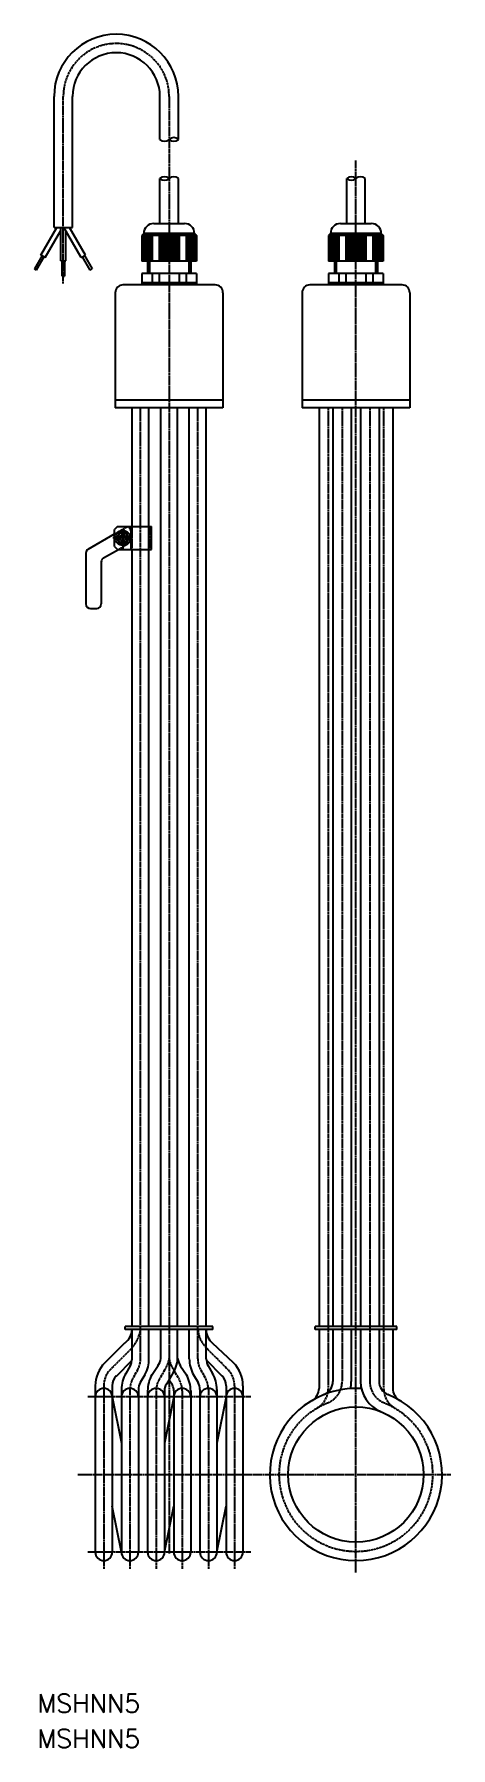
# Model space of a CAD drawing. Extents: x 406 to 676, y -1701 to -587.
import ezdxf

# ---------------------------------------------------------------- set-up
doc = ezdxf.new("R2010")
doc.units = 0
doc.linetypes.add('CENTER', pattern=[2, 1.25, -0.25, 0.25, -0.25])
doc.linetypes.add('DASHED', pattern=[0.75, 0.5, -0.25])
doc.layers.get('0').update_dxf_attribs({"linetype": 'CONTINUOUS'})
doc.layers.add('CENTER', color=1, linetype='CENTER')
doc.styles.get("Standard").update_dxf_attribs({"font": 'txt.shx', "bigfont": 'bigfont.shx'})

msp = doc.modelspace()

# ---------------------------------------------------------------- linework, layer by layer
at = {"linetype": 'CONTINUOUS'}
for p, q in [((418.5, -712.2), (418.5, -627)), ((430.5, -712.2), (430.5, -627)), ((487.3, -655), (487.3, -627)), ((499.3, -655), (499.3, -627)), ((487.3, -709.7), (487.3, -680.4)), ((499.3, -709.7), (499.3, -680.4)), ((608.7, -709.7), (608.7, -680.4)), ((620.7, -709.7), (620.7, -680.4)), ((410, -730.2), (420.4, -712.2)), ((418.5, -712.2), (430.5, -712.2)), ((422.8, -733.9), (422.8, -712.2)), ((436.2, -731.8), (424.8, -712.2)), ((439, -730.2), (428.6, -712.2)), ((483.3, -709.7), (503.3, -709.7)), ((604.7, -709.7), (624.7, -709.7)), ((412.8, -731.8), (422.8, -714.3)), ((426.1, -733.9), (426.1, -714.3)), ((476.8, -716.2), (475.6, -717.4)), ((475.6, -717.4), (475.6, -734.2)), ((476.1, -716.9), (476.1, -734.2)), ((476.4, -716.6), (476.4, -734.2)), ((509.8, -716.2), (476.8, -716.2)), ((476.8, -716.2), (476.8, -734.2)), ((477.1, -716.2), (477.1, -734.2)), ((477.4, -716.2), (477.4, -734.2)), ((477.7, -716.2), (477.7, -734.2)), ((478.1, -716.2), (478.1, -734.2)), ((478.4, -716.2), (478.4, -734.2)), ((478.7, -716.2), (478.7, -734.2)), ((479, -716.2), (479, -734.2)), ((479.4, -716.2), (479.4, -734.2)), ((479.7, -716.2), (479.7, -734.2)), ((480, -716.3), (480, -734.2)), ((480.4, -716.3), (480.4, -734.2)), ((480.7, -716.4), (480.7, -734.2)), ((481, -716.6), (481, -734.2)), ((481.3, -716.7), (481.3, -734.2)), ((481.7, -716.9), (481.7, -734.2)), ((482, -717.1), (482, -734.2)), ((486.8, -717.4), (482.3, -717.4)), ((482.3, -717.4), (482.3, -734.2)), ((486.8, -717.4), (486.8, -734.2)), ((487.4, -717.2), (487.4, -734.2)), ((488.1, -716.9), (488.1, -734.2)), ((488.8, -716.8), (488.8, -734.2)), ((489.4, -716.6), (489.4, -734.2)), ((490.1, -716.5), (490.1, -734.2)), ((490.7, -716.3), (490.7, -734.2)), ((491.4, -716.3), (491.4, -734.2)), ((492, -716.2), (492, -734.2)), ((492.7, -716.2), (492.7, -734.2)), ((493.3, -716.2), (493.3, -734.2)), ((494, -716.2), (494, -734.2)), ((494.6, -716.2), (494.6, -734.2)), ((495.3, -716.3), (495.3, -734.2)), ((496, -716.3), (496, -734.2)), ((496.6, -716.5), (496.6, -734.2)), ((497.3, -716.6), (497.3, -734.2)), ((497.9, -716.8), (497.9, -734.2)), ((498.6, -716.9), (498.6, -734.2)), ((499.2, -717.2), (499.2, -734.2)), ((504.4, -717.4), (499.9, -717.4)), ((499.9, -717.4), (499.9, -734.2)), ((504.4, -717.4), (504.4, -734.2)), ((504.7, -717.1), (504.7, -734.2)), ((505, -716.9), (505, -734.2)), ((505.3, -716.7), (505.3, -734.2)), ((505.7, -716.6), (505.7, -734.2)), ((506, -716.4), (506, -734.2)), ((506.3, -716.3), (506.3, -734.2)), ((506.6, -716.3), (506.6, -734.2)), ((507, -716.2), (507, -734.2)), ((507.3, -716.2), (507.3, -734.2)), ((507.6, -716.2), (507.6, -734.2)), ((508, -716.2), (508, -734.2)), ((508.3, -716.2), (508.3, -734.2)), ((508.6, -716.2), (508.6, -734.2)), ((508.9, -716.2), (508.9, -734.2)), ((509.3, -716.2), (509.3, -734.2)), ((509.6, -716.2), (509.6, -734.2)), ((509.8, -716.2), (511.1, -717.4)), ((509.9, -716.2), (509.9, -734.2)), ((510.2, -716.6), (510.2, -734.2)), ((510.6, -716.9), (510.6, -734.2)), ((511.1, -717.4), (511.1, -734.2)), ((598.2, -716.2), (596.9, -717.4)), ((596.9, -717.4), (596.9, -734.2)), ((597.4, -716.9), (597.4, -734.2)), ((597.7, -716.6), (597.7, -734.2)), ((598.1, -716.2), (598.1, -734.2)), ((631.2, -716.2), (598.2, -716.2)), ((598.4, -716.2), (598.4, -734.2)), ((598.7, -716.2), (598.7, -734.2)), ((599.1, -716.2), (599.1, -734.2)), ((599.4, -716.2), (599.4, -734.2)), ((599.7, -716.2), (599.7, -734.2)), ((600, -716.2), (600, -734.2)), ((600.4, -716.2), (600.4, -734.2)), ((600.7, -716.2), (600.7, -734.2)), ((601, -716.2), (601, -734.2)), ((601.3, -716.3), (601.3, -734.2)), ((601.7, -716.3), (601.7, -734.2)), ((602, -716.4), (602, -734.2)), ((602.3, -716.6), (602.3, -734.2)), ((602.7, -716.7), (602.7, -734.2)), ((603, -716.9), (603, -734.2)), ((603.3, -717.1), (603.3, -734.2)), ((608.1, -717.4), (603.6, -717.4)), ((603.6, -717.4), (603.6, -734.2)), ((608.1, -717.4), (608.1, -734.2)), ((608.8, -717.2), (608.8, -734.2)), ((609.4, -716.9), (609.4, -734.2)), ((610.1, -716.8), (610.1, -734.2)), ((610.7, -716.6), (610.7, -734.2)), ((611.4, -716.5), (611.4, -734.2)), ((612, -716.3), (612, -734.2)), ((612.7, -716.3), (612.7, -734.2)), ((613.3, -716.2), (613.3, -734.2)), ((614, -716.2), (614, -734.2)), ((614.7, -716.2), (614.7, -734.2)), ((615.3, -716.2), (615.3, -734.2)), ((616, -716.2), (616, -734.2)), ((616.6, -716.3), (616.6, -734.2)), ((617.3, -716.3), (617.3, -734.2)), ((617.9, -716.5), (617.9, -734.2)), ((618.6, -716.6), (618.6, -734.2)), ((619.2, -716.8), (619.2, -734.2)), ((619.9, -716.9), (619.9, -734.2)), ((620.5, -717.2), (620.5, -734.2)), ((625.7, -717.4), (621.2, -717.4)), ((621.2, -717.4), (621.2, -734.2)), ((625.7, -717.4), (625.7, -734.2)), ((626, -717.1), (626, -734.2)), ((626.3, -716.9), (626.3, -734.2)), ((626.7, -716.7), (626.7, -734.2)), ((627, -716.6), (627, -734.2)), ((627.3, -716.4), (627.3, -734.2)), ((627.6, -716.3), (627.6, -734.2)), ((628, -716.3), (628, -734.2)), ((628.3, -716.2), (628.3, -734.2)), ((628.6, -716.2), (628.6, -734.2)), ((628.9, -716.2), (628.9, -734.2)), ((629.3, -716.2), (629.3, -734.2)), ((629.6, -716.2), (629.6, -734.2)), ((629.9, -716.2), (629.9, -734.2)), ((630.3, -716.2), (630.3, -734.2)), ((630.6, -716.2), (630.6, -734.2)), ((630.9, -716.2), (630.9, -734.2)), ((631.2, -716.2), (632.4, -717.4)), ((631.2, -716.2), (631.2, -734.2)), ((631.6, -716.6), (631.6, -734.2)), ((631.9, -716.9), (631.9, -734.2)), ((632.4, -717.4), (632.4, -734.2)), ((410.7, -730.6), (405.7, -739.2)), ((407.1, -740), (412.1, -731.4)), ((412.8, -731.8), (410, -730.2)), ((422.8, -733.9), (426.1, -733.9)), ((423.7, -743.9), (423.7, -733.9)), ((425.3, -733.9), (425.3, -743.9)), ((436.2, -731.8), (439, -730.2)), ((441.9, -740), (436.9, -731.4)), ((438.3, -730.6), (443.3, -739.2)), ((511.1, -734.2), (475.6, -734.2)), ((479.3, -734.2), (479.3, -742.2)), ((480.5, -734.2), (480.5, -742.2)), ((506.2, -734.2), (506.2, -742.2)), ((507.3, -734.2), (507.3, -742.2)), ((632.4, -734.2), (596.9, -734.2)), ((600.7, -734.2), (600.7, -742.2)), ((601.8, -734.2), (601.8, -742.2)), ((627.5, -734.2), (627.5, -742.2)), ((628.7, -734.2), (628.7, -742.2)), ((407.1, -740), (405.7, -739.2)), ((423.7, -743.9), (425.3, -743.9)), ((441.9, -740), (443.3, -739.2)), ((511.1, -742.2), (475.6, -742.2)), ((475.6, -742.2), (475.6, -749.7)), ((482.3, -742.2), (482.3, -748.2)), ((486.8, -742.2), (486.8, -748.2)), ((499.9, -742.2), (499.9, -748.2)), ((504.4, -742.2), (504.4, -748.2)), ((511.1, -742.2), (511.1, -749.7)), ((632.4, -742.2), (596.9, -742.2)), ((596.9, -742.2), (596.9, -749.7)), ((603.6, -742.2), (603.6, -748.2)), ((608.1, -742.2), (608.1, -748.2)), ((621.2, -742.2), (621.2, -748.2)), ((625.7, -742.2), (625.7, -748.2)), ((632.4, -742.2), (632.4, -749.7)), ((458.3, -754.7), (458.3, -824.7)), ((523.3, -749.7), (463.3, -749.7)), ((511.1, -748.2), (475.6, -748.2)), ((511.1, -749.7), (475.6, -749.7)), ((528.3, -754.7), (528.3, -824.7)), ((579.7, -754.7), (579.7, -824.7)), ((644.7, -749.7), (584.7, -749.7)), ((632.4, -748.2), (596.9, -748.2)), ((632.4, -749.7), (596.9, -749.7)), ((649.7, -754.7), (649.7, -824.7)), ((528.3, -824.7), (458.3, -824.7)), ((458.3, -824.7), (458.3, -829.7)), ((528.3, -824.7), (528.3, -829.7)), ((649.7, -824.7), (579.7, -824.7)), ((579.7, -824.7), (579.7, -829.7)), ((649.7, -824.7), (649.7, -829.7)), ((528.3, -829.7), (458.3, -829.7)), ((649.7, -829.7), (579.7, -829.7)), ((590.7, -829.7), (590.7, -1427.4)), ((599.7, -829.7), (599.7, -1427.4)), ((611.7, -829.7), (611.7, -1427.4)), ((617.7, -829.7), (617.7, -1427.4)), ((629.7, -829.7), (629.7, -1427.4)), ((638.7, -829.7), (638.7, -1427.4)), ((468.7, -921.8), (468.7, -906.8)), ((457.7, -919.8), (459.7, -921.8)), ((641.2, -1427.4), (588.2, -1427.4)), ((588.2, -1429.4), (588.2, -1427.4)), ((641.2, -1429.4), (588.2, -1429.4)), ((590.7, -1429.4), (590.7, -1467.7)), ((599.7, -1429.4), (599.7, -1463.2)), ((611.7, -1429.4), (611.7, -1463.2)), ((617.7, -1429.4), (617.7, -1463.2)), ((629.7, -1429.4), (629.7, -1463.2)), ((638.7, -1429.4), (638.7, -1467.7)), ((641.2, -1429.4), (641.2, -1427.4))]:
    msp.add_line(p, q, dxfattribs=at)
at = {"color": 7, "linetype": 'CONTINUOUS'}
for p, q in [((469.2, -906.8), (469.2, -829.7)), ((480.2, -1427.4), (480.2, -829.7)), ((487.8, -1427.4), (487.8, -829.7)), ((498.8, -1427.4), (498.8, -829.7)), ((506.4, -1427.4), (506.4, -829.7)), ((517.4, -1427.4), (517.4, -829.7)), ((440.7, -921.5), (457.7, -911.7)), ((459.7, -906.8), (457.7, -908.8)), ((457.7, -919.8), (457.7, -908.8)), ((459.7, -906.8), (481.9, -906.8)), ((462.3, -913.4), (460.3, -913.4)), ((460.3, -913.4), (460.3, -915.2)), ((462.3, -911.3), (462.3, -913.4)), ((464.2, -911.3), (462.3, -911.3)), ((464.2, -913.4), (464.2, -911.3)), ((466.2, -913.4), (464.2, -913.4)), ((466.2, -915.2), (466.2, -913.4)), ((481.9, -921.8), (481.9, -906.8)), ((439.2, -924.1), (439.2, -957.2)), ((450.7, -927.3), (460.3, -921.8)), ((459.7, -921.8), (481.9, -921.8)), ((460.3, -915.2), (462.3, -915.2)), ((462.3, -915.2), (462.3, -917.3)), ((462.3, -917.3), (464.2, -917.3)), ((464.2, -915.2), (466.2, -915.2)), ((464.2, -917.3), (464.2, -915.2)), ((469.2, -1427.4), (469.2, -921.8)), ((449.2, -929.9), (449.2, -957.2)), ((442.2, -960.2), (446.2, -960.2)), ((451.5, -1451.1), (464.6, -1438)), ((521.8, -1427.4), (464.8, -1427.4)), ((464.8, -1429.4), (464.8, -1427.4)), ((521.8, -1429.4), (464.8, -1429.4)), ((469.2, -1448.4), (469.2, -1429.4)), ((480.2, -1448.4), (480.2, -1429.4)), ((487.8, -1448.3), (487.8, -1429.4)), ((498.8, -1448.3), (498.8, -1429.4)), ((506.4, -1448.4), (506.4, -1429.4)), ((517.4, -1448.4), (517.4, -1429.4)), ((535.2, -1451.1), (521.5, -1438.2)), ((521.8, -1429.4), (521.8, -1427.4)), ((459, -1459.6), (469.2, -1449.3)), ((527.7, -1459.6), (517.5, -1449.3)), ((468, -1452.9), (465.2, -1457.9)), ((477.4, -1458.9), (474.5, -1463.9)), ((486.1, -1452.9), (482.2, -1458.8)), ((495, -1458.8), (491.5, -1464.8)), ((500.6, -1453.1), (504.5, -1458.8)), ((509.2, -1458.9), (512.1, -1463.9)), ((518.6, -1452.9), (521.5, -1457.9)), ((445.3, -1465.9), (445.3, -1574.2)), ((456.3, -1465.9), (456.3, -1574.2)), ((462.3, -1468.4), (462.3, -1574.2)), ((473.3, -1468.4), (473.3, -1574.2)), ((479.3, -1469.3), (479.3, -1574.2)), ((490.3, -1469.3), (490.3, -1574.2)), ((496.3, -1469.3), (496.3, -1574.2)), ((507.3, -1469.3), (507.3, -1574.2)), ((513.3, -1468.4), (513.3, -1574.2)), ((524.3, -1468.4), (524.3, -1574.2)), ((530.3, -1465.9), (530.3, -1574.2)), ((541.3, -1465.9), (541.3, -1574.2)), ((456.3, -1473.2), (462.3, -1503.2)), ((496.3, -1473.2), (490.3, -1503.2)), ((530.3, -1473.2), (524.3, -1503.2)), ((462.3, -1574.2), (456.3, -1544.2)), ((490.3, -1574.2), (496.3, -1544.2)), ((524.3, -1574.2), (530.3, -1544.2))]:
    msp.add_line(p, q, dxfattribs=at)
at = {"color": 3, "linetype": 'DASHED'}
for p, q in [((457.7, -911.7), (466.2, -906.8)), ((469.2, -921.8), (469.2, -906.8)), ((481.2, -921.8), (481.2, -906.8)), ((460.3, -921.8), (465.7, -918.6))]:
    msp.add_line(p, q, dxfattribs=at)
at = {"linetype": 'CONTINUOUS'}
for centre, radius in [((463.2, -914.3), 4.85), ((614.7, -1523.7), 44)]:
    msp.add_circle(centre, radius, dxfattribs=at)
at = {"color": 7, "linetype": 'CONTINUOUS'}
for radius in [3.8, 3.5]:
    msp.add_circle((463.2, -914.3), radius, dxfattribs=at)
at = {"color": 3, "linetype": 'DASHED'}
msp.add_circle((463.2, -914.3), 2, dxfattribs=at)
at = {"linetype": 'CONTINUOUS'}
for centre, radius, start, end in [((458.9, -627), 40.4, 0, 180), ((458.9, -627), 28.4, 0, 180), ((490.3, -651.6), 4.5, 228.19, 311.81), ((496.3, -658.3), 4.5, 48.19, 131.81), ((496.3, -651.6), 4.5, 228.19, 311.81), ((490.3, -683.8), 4.5, 48.19, 131.81), ((496.3, -683.8), 4.5, 48.19, 131.81), ((611.7, -683.8), 4.5, 48.19, 131.81), ((617.7, -683.8), 4.5, 48.19, 131.81), ((490.3, -677), 4.5, 228.19, 311.81), ((611.7, -677), 4.5, 228.19, 311.81), ((483.3, -716.2), 6.5, 90, 180), ((503.3, -716.2), 6.5, 0, 90), ((604.7, -716.2), 6.5, 90, 180), ((624.7, -716.2), 6.5, 0, 90), ((479, -721.3), 5.16, 49.2547, 90), ((493.3, -733.9), 17.8, 68.3691, 111.6309), ((507.7, -721.3), 5.16, 90, 130.7453), ((600.3, -721.3), 5.16, 49.2547, 90), ((614.7, -733.9), 17.8, 68.3691, 111.6309), ((629, -721.3), 5.16, 90, 130.7453), ((463.3, -754.7), 5, 90, 180), ((523.3, -754.7), 5, 0, 90), ((584.7, -754.7), 5, 90, 180), ((644.7, -754.7), 5, 0, 90), ((614.7, -1523.7), 56, 111.6682, 68.3318), ((581.7, -1467.7), 9, 300.5102, 0), ((590.7, -1463.2), 9, 291.6682, 0), ((614.7, -1523.7), 56, 86.4256, 111.6682), ((590.7, -1463.2), 21, 347.582, 0), ((638.7, -1463.2), 21, 180, 248.3318), ((638.7, -1463.2), 9, 180, 248.3318), ((647.7, -1467.7), 9, 180, 239.4898)]:
    msp.add_arc(centre, radius, start, end, dxfattribs=at)
at = {"color": 3, "linetype": 'DASHED'}
msp.add_arc((462.2, -912.5), 7, 300, 55.3769, dxfattribs=at)
at = {"color": 7, "linetype": 'CONTINUOUS'}
for centre, radius, start, end in [((442.2, -924.1), 3, 120, 180), ((452.2, -929.9), 3, 120, 180), ((442.2, -957.2), 3, 180, 270), ((446.2, -957.2), 3, 270, 0), ((457.4, -1428.5), 11.9, 307.4252, 355.6796), ((528.7, -1429.5), 11.3, 179.6822, 230.5135), ((460.2, -1448.4), 9, 330, 0), ((460.9, -1448.9), 19.3, 329.3396, 1.9364), ((477.5, -1447), 10.4, 325.2129, 352.878), ((481.4, -1447.9), 17.4, 321.3606, 358.7186), ((524.6, -1441.5), 26.6, 194.7547, 205.7655), ((527.4, -1448.4), 21, 180, 210), ((526.4, -1448.4), 9, 180, 210), ((466.3, -1465.9), 21, 135, 180), ((465.3, -1465.9), 9, 135, 180), ((483.3, -1468.4), 21, 150, 180), ((500.3, -1469.3), 21, 150, 180), ((486.3, -1469.3), 21, 0, 30), ((503.3, -1468.4), 21, 0, 30), ((521.3, -1465.9), 9, 0, 45), ((520.3, -1465.9), 21, 0, 45), ((450.8, -1473.2), 5.5, 0, 180), ((467.8, -1473.2), 5.5, 0, 180), ((482.3, -1468.4), 9, 150, 180), ((484.8, -1473.2), 5.5, 0, 180), ((499.3, -1469.3), 9, 150, 180), ((487.3, -1469.3), 9, 0, 51.1003), ((501.8, -1473.2), 5.5, 0, 180), ((504.3, -1468.4), 9, 0, 30), ((518.8, -1473.2), 5.5, 0, 180), ((535.8, -1473.2), 5.5, 0, 180), ((450.8, -1574.2), 5.5, 180, 0), ((467.8, -1574.2), 5.5, 180, 0), ((484.8, -1574.2), 5.5, 180, 0), ((501.8, -1574.2), 5.5, 180, 0), ((518.8, -1574.2), 5.5, 180, 0), ((535.8, -1574.2), 5.5, 180, 0)]:
    msp.add_arc(centre, radius, start, end, dxfattribs=at)
at = {"layer": 'CENTER', "color": 1, "linetype": 'CENTER'}
for p, q in [((424.5, -748.8), (424.5, -627)), ((493.3, -627), (493.3, -1575.4)), ((614.7, -1587.5), (614.7, -668.6)), ((474.7, -1448.4), (474.7, -829.7)), ((511.9, -1448.4), (511.9, -829.7)), ((596.7, -829.7), (596.7, -1467.7)), ((605.7, -829.7), (605.7, -1463.2)), ((623.7, -829.7), (623.7, -1463.2)), ((632.7, -829.7), (632.7, -1467.7)), ((463.2, -908.3), (463.2, -921.1)), ((468.5, -914.3), (456.6, -914.3)), ((468.4, -1442.2), (455.2, -1455.3)), ((518.3, -1442.2), (531.4, -1455.3)), ((472.7, -1455.9), (469.8, -1460.9)), ((490.3, -1455.8), (486.8, -1461.8)), ((496.3, -1455.8), (499.8, -1461.8)), ((513.9, -1455.9), (516.8, -1460.9)), ((450.8, -1465.9), (450.8, -1585)), ((467.8, -1468.4), (467.8, -1585)), ((484.8, -1469.3), (484.8, -1585)), ((501.8, -1469.3), (501.8, -1585)), ((518.8, -1468.4), (518.8, -1585)), ((535.8, -1465.9), (535.8, -1585)), ((546.3, -1473.2), (440.3, -1473.2)), ((433.9, -1523.7), (676.3, -1523.7)), ((546.3, -1574.2), (440.3, -1574.2))]:
    msp.add_line(p, q, dxfattribs=at)
for centre, radius, start, end in [((458.9, -627), 34.4, 0, 180), ((448.5, -1424.3), 26.8, 317.9724, 348.9441), ((531.4, -1427.7), 19.5, 185.0717, 228.0118), ((459.7, -1448.4), 15, 330, 0), ((475, -1445.3), 18.6, 325.5998, 350.6707), ((510.7, -1445.7), 17.6, 188.5802, 215.1493), ((526.9, -1448.4), 15, 180, 210), ((465.8, -1465.9), 15, 135, 180), ((520.8, -1465.9), 15, 0, 45), ((482.8, -1468.4), 15, 150, 180), ((499.8, -1469.3), 15, 150, 180), ((486.8, -1469.3), 15, 0, 30), ((503.8, -1468.4), 15, 0, 30), ((581.7, -1467.7), 15, 300.5102, 0), ((590.7, -1463.2), 15, 291.6682, 0), ((638.7, -1463.2), 15, 180, 248.3318), ((647.7, -1467.7), 15, 180, 239.4898), ((614.7, -1523.7), 50, 111.6682, 68.3318)]:
    msp.add_arc(centre, radius, start, end, dxfattribs=at)

# ---------------------------------------------------------------- texts
at = {"color": 7, "linetype": 'CONTINUOUS'}
for p in [(407.6, -1678.6), (407.6, -1701.5)]:
    msp.add_text('MSHNN5', height=12, dxfattribs=at).set_placement(p)

doc.saveas('drawing.dxf')
